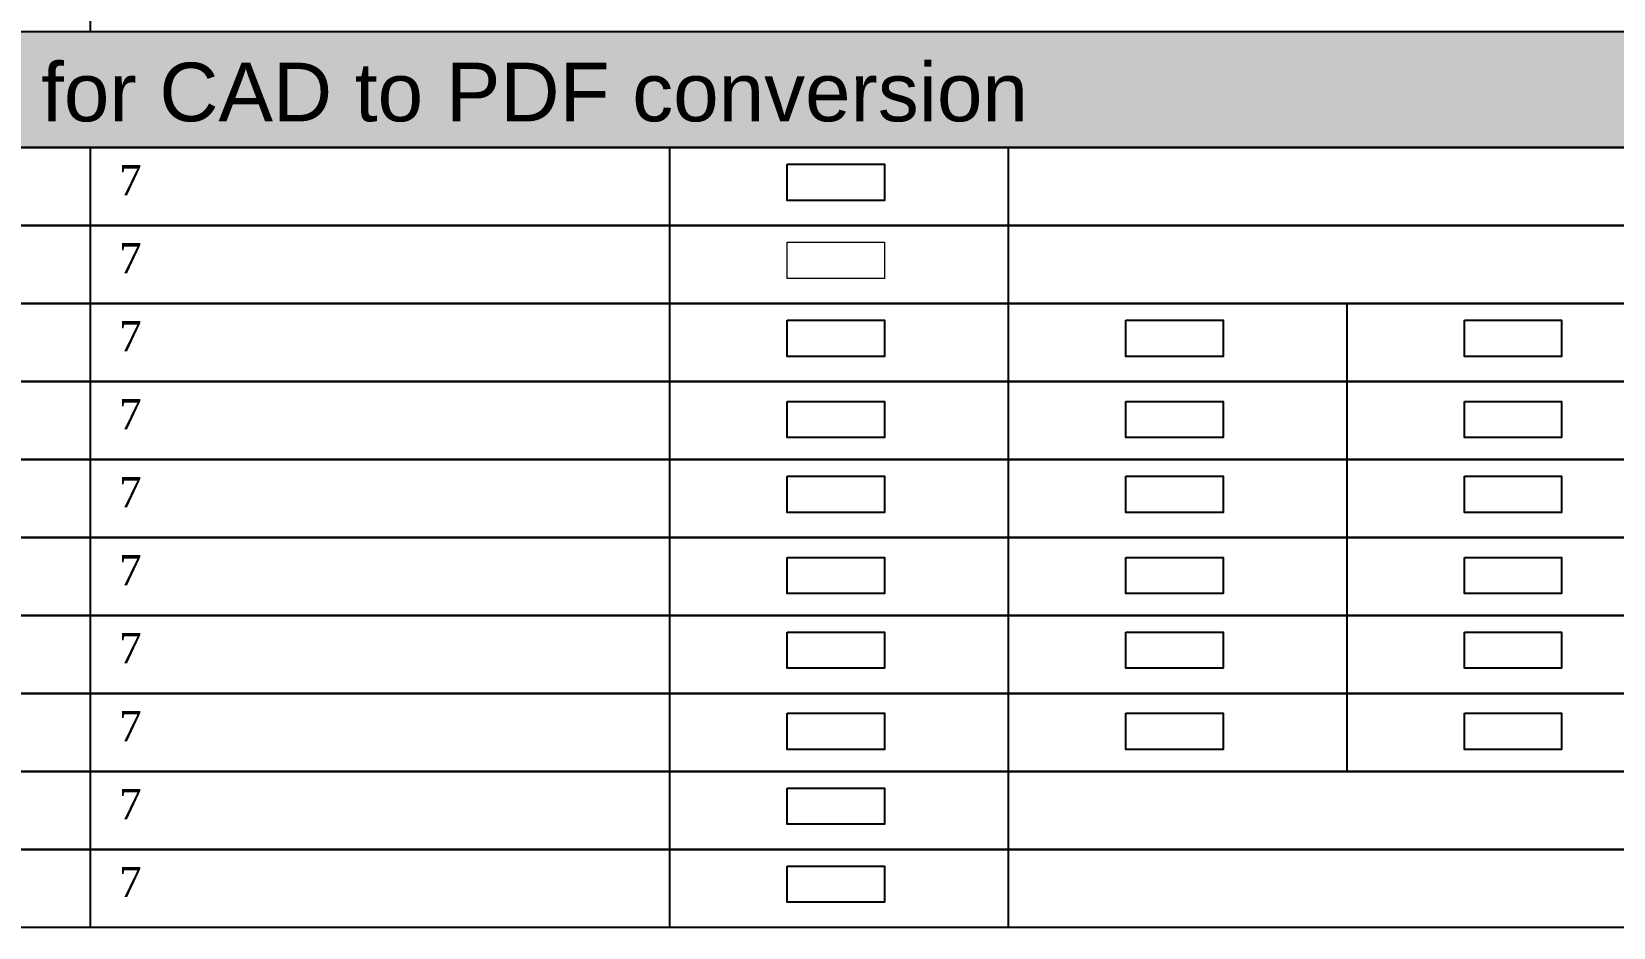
# Model space of a CAD drawing. Header units: millimetres. Extents: x -9481 to -9286, y 28700 to 28853.
# Drawn here: x -9462.12 to -9451.56, y 28732.76 to 28738.74 of the extents above; entities that cross this region are included whole.
import ezdxf

# ---------------------------------------------------------------- set-up
doc = ezdxf.new("R2010")
doc.units = ezdxf.units.MM
doc.linetypes.add('CONTINULUS', pattern=[0])
for name, color, linetype in [('BLK_1_FLR_0_FLOOR_PLAN', 7, 'Continuous'), ('BLK_1_FLR_0_FLOOR_PLAN_SIGN', 7, 'Continuous'), ('BLK_1_FLR_1_FLOOR_PLAN', 7, 'Continuous'), ('BLK_1_FLR_1_FLOOR_PLAN_SIGN', 7, 'Continuous'), ('BLK_1_FLR_2_FLOOR_PLAN', 7, 'Continuous'), ('BLK_1_FLR_2_FLOOR_PLAN_SIGN', 7, 'Continuous'), ('ELEVATION_PLAN_1', 7, 'Continuous'), ('ELEVATION_PLAN_1_SIGN', 7, 'Continuous'), ('ELEVATION_PLAN_2', 7, 'Continuous'), ('ELEVATION_PLAN_2_SIGN', 7, 'Continuous'), ('ELEVATION_PLAN_3', 7, 'Continuous'), ('ELEVATION_PLAN_3_SIGN', 7, 'Continuous'), ('HATCH', 7, 'Continuous'), ('SECTION_PLAN_1', 7, 'Continuous'), ('SECTION_PLAN_1_SIGN', 7, 'Continuous'), ('SECTION_PLAN_2', 7, 'Continuous'), ('SECTION_PLAN_2_SIGN', 7, 'Continuous'), ('SECTION_PLAN_3', 7, 'Continuous'), ('SECTION_PLAN_3_SIGN', 7, 'Continuous'), ('SERVICE_PLAN', 7, 'Continuous'), ('SERVICE_PLAN_SIGN', 7, 'Continuous'), ('SITE_PLAN', 7, 'Continuous')]:
    doc.layers.add(name, color=color, linetype=linetype)
doc.layers.add('SITE_PLAN_SIGN', color=7, linetype='Continuous', lineweight=0)
doc.styles.add('MtXpl_Georgia', font='georgiab.ttf')
doc.styles.get("Standard").update_dxf_attribs({"font": 'arial.ttf', "height": 0.25})

msp = doc.modelspace()

# ---------------------------------------------------------------- hatches: boundary and pattern name
at = {"layer": 'HATCH', "linetype": 'CONTINULUS', "ltscale": 0.05}
h = msp.add_hatch(color=241, dxfattribs=at)
h.dxf.hatch_style = 1
h.paths.add_polyline_path([(-9481.257899, 28738.739822), (-9481.257899, 28737.966593), (-9442.229952, 28737.966593), (-9442.229952, 28738.739822)])

# ---------------------------------------------------------------- linework, layer by layer
for p, q in [((-9461.731845, 28739.260469), (-9461.731845, 28738.738319)), ((-9461.731845, 28737.966593), (-9461.731845, 28732.760123)), ((-9457.862239, 28737.966593), (-9457.862239, 28732.760123)), ((-9455.60159, 28737.966593), (-9455.60159, 28732.760123)), ((-9453.340941, 28736.925299), (-9453.340941, 28733.801417))]:
    msp.add_line(p, q)
msp.add_lwpolyline([(-9481.257899, 28738.739822), (-9442.229952, 28738.739822), (-9442.229952, 28737.966593), (-9481.257899, 28737.966593), (-9481.257899, 28738.739822)], close=True)
for points in [[(-9481.2579, 28737.445946), (-9481.2579, 28737.966593), (-9481.2579, 28737.966593), (-9442.229952, 28737.966593), (-9442.229952, 28737.445946), (-9470.864214, 28737.445946)], [(-9470.864214, 28737.445946), (-9442.229952, 28737.445946), (-9442.229952, 28736.925299), (-9481.2579, 28736.925299), (-9481.2579, 28737.445946), (-9481.2579, 28737.445946)], [(-9481.2579, 28736.404652), (-9481.2579, 28736.925299), (-9481.2579, 28736.925299), (-9442.229952, 28736.925299), (-9442.229952, 28736.404652), (-9470.864214, 28736.404652)], [(-9470.864214, 28736.404652), (-9442.229952, 28736.404652), (-9442.229952, 28735.884005), (-9481.2579, 28735.884005), (-9481.2579, 28736.404652), (-9481.2579, 28736.404652)], [(-9481.2579, 28735.363358), (-9481.2579, 28735.884005), (-9481.2579, 28735.884005), (-9442.229952, 28735.884005), (-9442.229952, 28735.363358), (-9470.864214, 28735.363358)], [(-9470.864214, 28735.363358), (-9442.229952, 28735.363358), (-9442.229952, 28734.842711), (-9481.2579, 28734.842711), (-9481.2579, 28735.363358), (-9481.2579, 28735.363358)], [(-9481.2579, 28734.322064), (-9481.2579, 28734.842711), (-9481.2579, 28734.842711), (-9442.229952, 28734.842711), (-9442.229952, 28734.322064), (-9470.864214, 28734.322064)], [(-9470.864214, 28734.322064), (-9442.229952, 28734.322064), (-9442.229952, 28733.801417), (-9481.2579, 28733.801417), (-9481.2579, 28734.322064), (-9481.2579, 28734.322064)], [(-9481.2579, 28733.28077), (-9481.2579, 28733.801417), (-9481.2579, 28733.801417), (-9442.229952, 28733.801417), (-9442.229952, 28733.28077), (-9470.864214, 28733.28077)], [(-9470.864214, 28733.28077), (-9442.229952, 28733.28077), (-9442.229952, 28732.760123), (-9481.2579, 28732.760123), (-9481.2579, 28733.28077), (-9481.2579, 28733.28077)]]:
    msp.add_lwpolyline(points)
at = {"layer": 'BLK_1_FLR_0_FLOOR_PLAN', "color": 7, "linetype": 'CONTINULUS', "ltscale": 0.05}
msp.add_lwpolyline([(-9457.076237, 28736.814171), (-9456.427055, 28736.814171), (-9456.427055, 28736.572021), (-9457.076237, 28736.572021)], close=True, dxfattribs=at)
at = {"layer": 'BLK_1_FLR_0_FLOOR_PLAN_SIGN', "color": 7, "linetype": 'CONTINULUS', "ltscale": 0.05}
msp.add_lwpolyline([(-9457.076237, 28736.271616), (-9456.427055, 28736.271616), (-9456.427055, 28736.029466), (-9457.076237, 28736.029466)], close=True, dxfattribs=at)
at = {"layer": 'BLK_1_FLR_1_FLOOR_PLAN', "color": 7, "linetype": 'CONTINULUS', "ltscale": 0.05}
msp.add_lwpolyline([(-9454.815588, 28736.814171), (-9454.166406, 28736.814171), (-9454.166406, 28736.572021), (-9454.815588, 28736.572021)], close=True, dxfattribs=at)
at = {"layer": 'BLK_1_FLR_1_FLOOR_PLAN_SIGN', "color": 7, "linetype": 'CONTINULUS', "ltscale": 0.05}
msp.add_lwpolyline([(-9454.815588, 28736.271616), (-9454.166406, 28736.271616), (-9454.166406, 28736.029466), (-9454.815588, 28736.029466)], close=True, dxfattribs=at)
at = {"layer": 'BLK_1_FLR_2_FLOOR_PLAN', "color": 7, "linetype": 'CONTINULUS', "ltscale": 0.05}
msp.add_lwpolyline([(-9452.554939, 28736.814171), (-9451.905757, 28736.814171), (-9451.905757, 28736.572021), (-9452.554939, 28736.572021)], close=True, dxfattribs=at)
at = {"layer": 'BLK_1_FLR_2_FLOOR_PLAN_SIGN', "color": 7, "linetype": 'CONTINULUS', "ltscale": 0.05}
msp.add_lwpolyline([(-9452.554939, 28736.271616), (-9451.905757, 28736.271616), (-9451.905757, 28736.029466), (-9452.554939, 28736.029466)], close=True, dxfattribs=at)
at = {"layer": 'ELEVATION_PLAN_1', "color": 7, "linetype": 'CONTINULUS', "ltscale": 0.05}
msp.add_lwpolyline([(-9457.076237, 28735.772877), (-9456.427055, 28735.772877), (-9456.427055, 28735.530727), (-9457.076237, 28735.530727)], close=True, dxfattribs=at)
at = {"layer": 'ELEVATION_PLAN_1_SIGN', "color": 7, "linetype": 'CONTINULUS', "ltscale": 0.05}
msp.add_lwpolyline([(-9457.076237, 28735.230322), (-9456.427055, 28735.230322), (-9456.427055, 28734.988172), (-9457.076237, 28734.988172)], close=True, dxfattribs=at)
at = {"layer": 'ELEVATION_PLAN_2', "color": 7, "linetype": 'CONTINULUS', "ltscale": 0.05}
msp.add_lwpolyline([(-9454.815588, 28735.772877), (-9454.166406, 28735.772877), (-9454.166406, 28735.530727), (-9454.815588, 28735.530727)], close=True, dxfattribs=at)
at = {"layer": 'ELEVATION_PLAN_2_SIGN', "color": 7, "linetype": 'CONTINULUS', "ltscale": 0.05}
msp.add_lwpolyline([(-9454.815588, 28735.230322), (-9454.166406, 28735.230322), (-9454.166406, 28734.988172), (-9454.815588, 28734.988172)], close=True, dxfattribs=at)
at = {"layer": 'ELEVATION_PLAN_3', "color": 7, "linetype": 'CONTINULUS', "ltscale": 0.05}
msp.add_lwpolyline([(-9452.554939, 28735.772877), (-9451.905757, 28735.772877), (-9451.905757, 28735.530727), (-9452.554939, 28735.530727)], close=True, dxfattribs=at)
at = {"layer": 'ELEVATION_PLAN_3_SIGN', "color": 7, "linetype": 'CONTINULUS', "ltscale": 0.05}
msp.add_lwpolyline([(-9452.554939, 28735.230322), (-9451.905757, 28735.230322), (-9451.905757, 28734.988172), (-9452.554939, 28734.988172)], close=True, dxfattribs=at)
at = {"layer": 'SECTION_PLAN_1', "color": 7, "linetype": 'CONTINULUS', "ltscale": 0.05}
msp.add_lwpolyline([(-9457.076237, 28734.731583), (-9456.427055, 28734.731583), (-9456.427055, 28734.489433), (-9457.076237, 28734.489433)], close=True, dxfattribs=at)
at = {"layer": 'SECTION_PLAN_1_SIGN', "color": 7, "linetype": 'CONTINULUS', "ltscale": 0.05}
msp.add_lwpolyline([(-9457.076237, 28734.189028), (-9456.427055, 28734.189028), (-9456.427055, 28733.946878), (-9457.076237, 28733.946878)], close=True, dxfattribs=at)
at = {"layer": 'SECTION_PLAN_2', "color": 7, "linetype": 'CONTINULUS', "ltscale": 0.05}
msp.add_lwpolyline([(-9454.815588, 28734.731583), (-9454.166406, 28734.731583), (-9454.166406, 28734.489433), (-9454.815588, 28734.489433)], close=True, dxfattribs=at)
at = {"layer": 'SECTION_PLAN_2_SIGN', "color": 7, "linetype": 'CONTINULUS', "ltscale": 0.05}
msp.add_lwpolyline([(-9454.815588, 28734.189028), (-9454.166406, 28734.189028), (-9454.166406, 28733.946878), (-9454.815588, 28733.946878)], close=True, dxfattribs=at)
at = {"layer": 'SECTION_PLAN_3', "color": 7, "linetype": 'CONTINULUS', "ltscale": 0.05}
msp.add_lwpolyline([(-9452.554939, 28734.731583), (-9451.905757, 28734.731583), (-9451.905757, 28734.489433), (-9452.554939, 28734.489433)], close=True, dxfattribs=at)
at = {"layer": 'SECTION_PLAN_3_SIGN', "color": 7, "linetype": 'CONTINULUS', "ltscale": 0.05}
msp.add_lwpolyline([(-9452.554939, 28734.189028), (-9451.905757, 28734.189028), (-9451.905757, 28733.946878), (-9452.554939, 28733.946878)], close=True, dxfattribs=at)
at = {"layer": 'SERVICE_PLAN', "color": 7, "linetype": 'CONTINULUS', "ltscale": 0.05}
msp.add_lwpolyline([(-9457.076237, 28733.690289), (-9456.427055, 28733.690289), (-9456.427055, 28733.448139), (-9457.076237, 28733.448139)], close=True, dxfattribs=at)
at = {"layer": 'SERVICE_PLAN_SIGN', "color": 7, "linetype": 'CONTINULUS', "ltscale": 0.05}
msp.add_lwpolyline([(-9457.076237, 28733.169642), (-9456.427055, 28733.169642), (-9456.427055, 28732.927492), (-9457.076237, 28732.927492)], close=True, dxfattribs=at)
at = {"layer": 'SITE_PLAN', "color": 7, "linetype": 'CONTINULUS', "ltscale": 0.05}
msp.add_lwpolyline([(-9457.076237, 28737.855465), (-9456.427055, 28737.855465), (-9456.427055, 28737.613315), (-9457.076237, 28737.613315)], close=True, dxfattribs=at)
at = {"layer": 'SITE_PLAN_SIGN'}
msp.add_lwpolyline([(-9457.076237, 28737.334818), (-9456.427055, 28737.334818), (-9456.427055, 28737.092668), (-9457.076237, 28737.092668)], close=True, dxfattribs=at)

# ---------------------------------------------------------------- texts
at = {"linetype": 'CONTINULUS', "style": 'MtXpl_Georgia'}
for p in [(-9461.538767, 28737.647548), (-9461.538767, 28737.126901), (-9461.538767, 28736.606254), (-9461.538767, 28736.085607), (-9461.538767, 28735.56496), (-9461.538767, 28735.044313), (-9461.538767, 28734.523666), (-9461.538767, 28734.003019), (-9461.538767, 28733.482372), (-9461.538767, 28732.961725)]:
    msp.add_text('7', height=0.201222, dxfattribs=at).set_placement(p)
at = {"color": 18, "insert": (-9466.8577, 28738.532305), "char_height": 0.391178, "attachment_point": 1}
msp.add_mtext_dynamic_manual_height_columns('Layers to be drawn for CAD to PDF conversion', width=18.546538, gutter_width=1.63296, heights=[0], dxfattribs=at)

doc.saveas('drawing.dxf')
